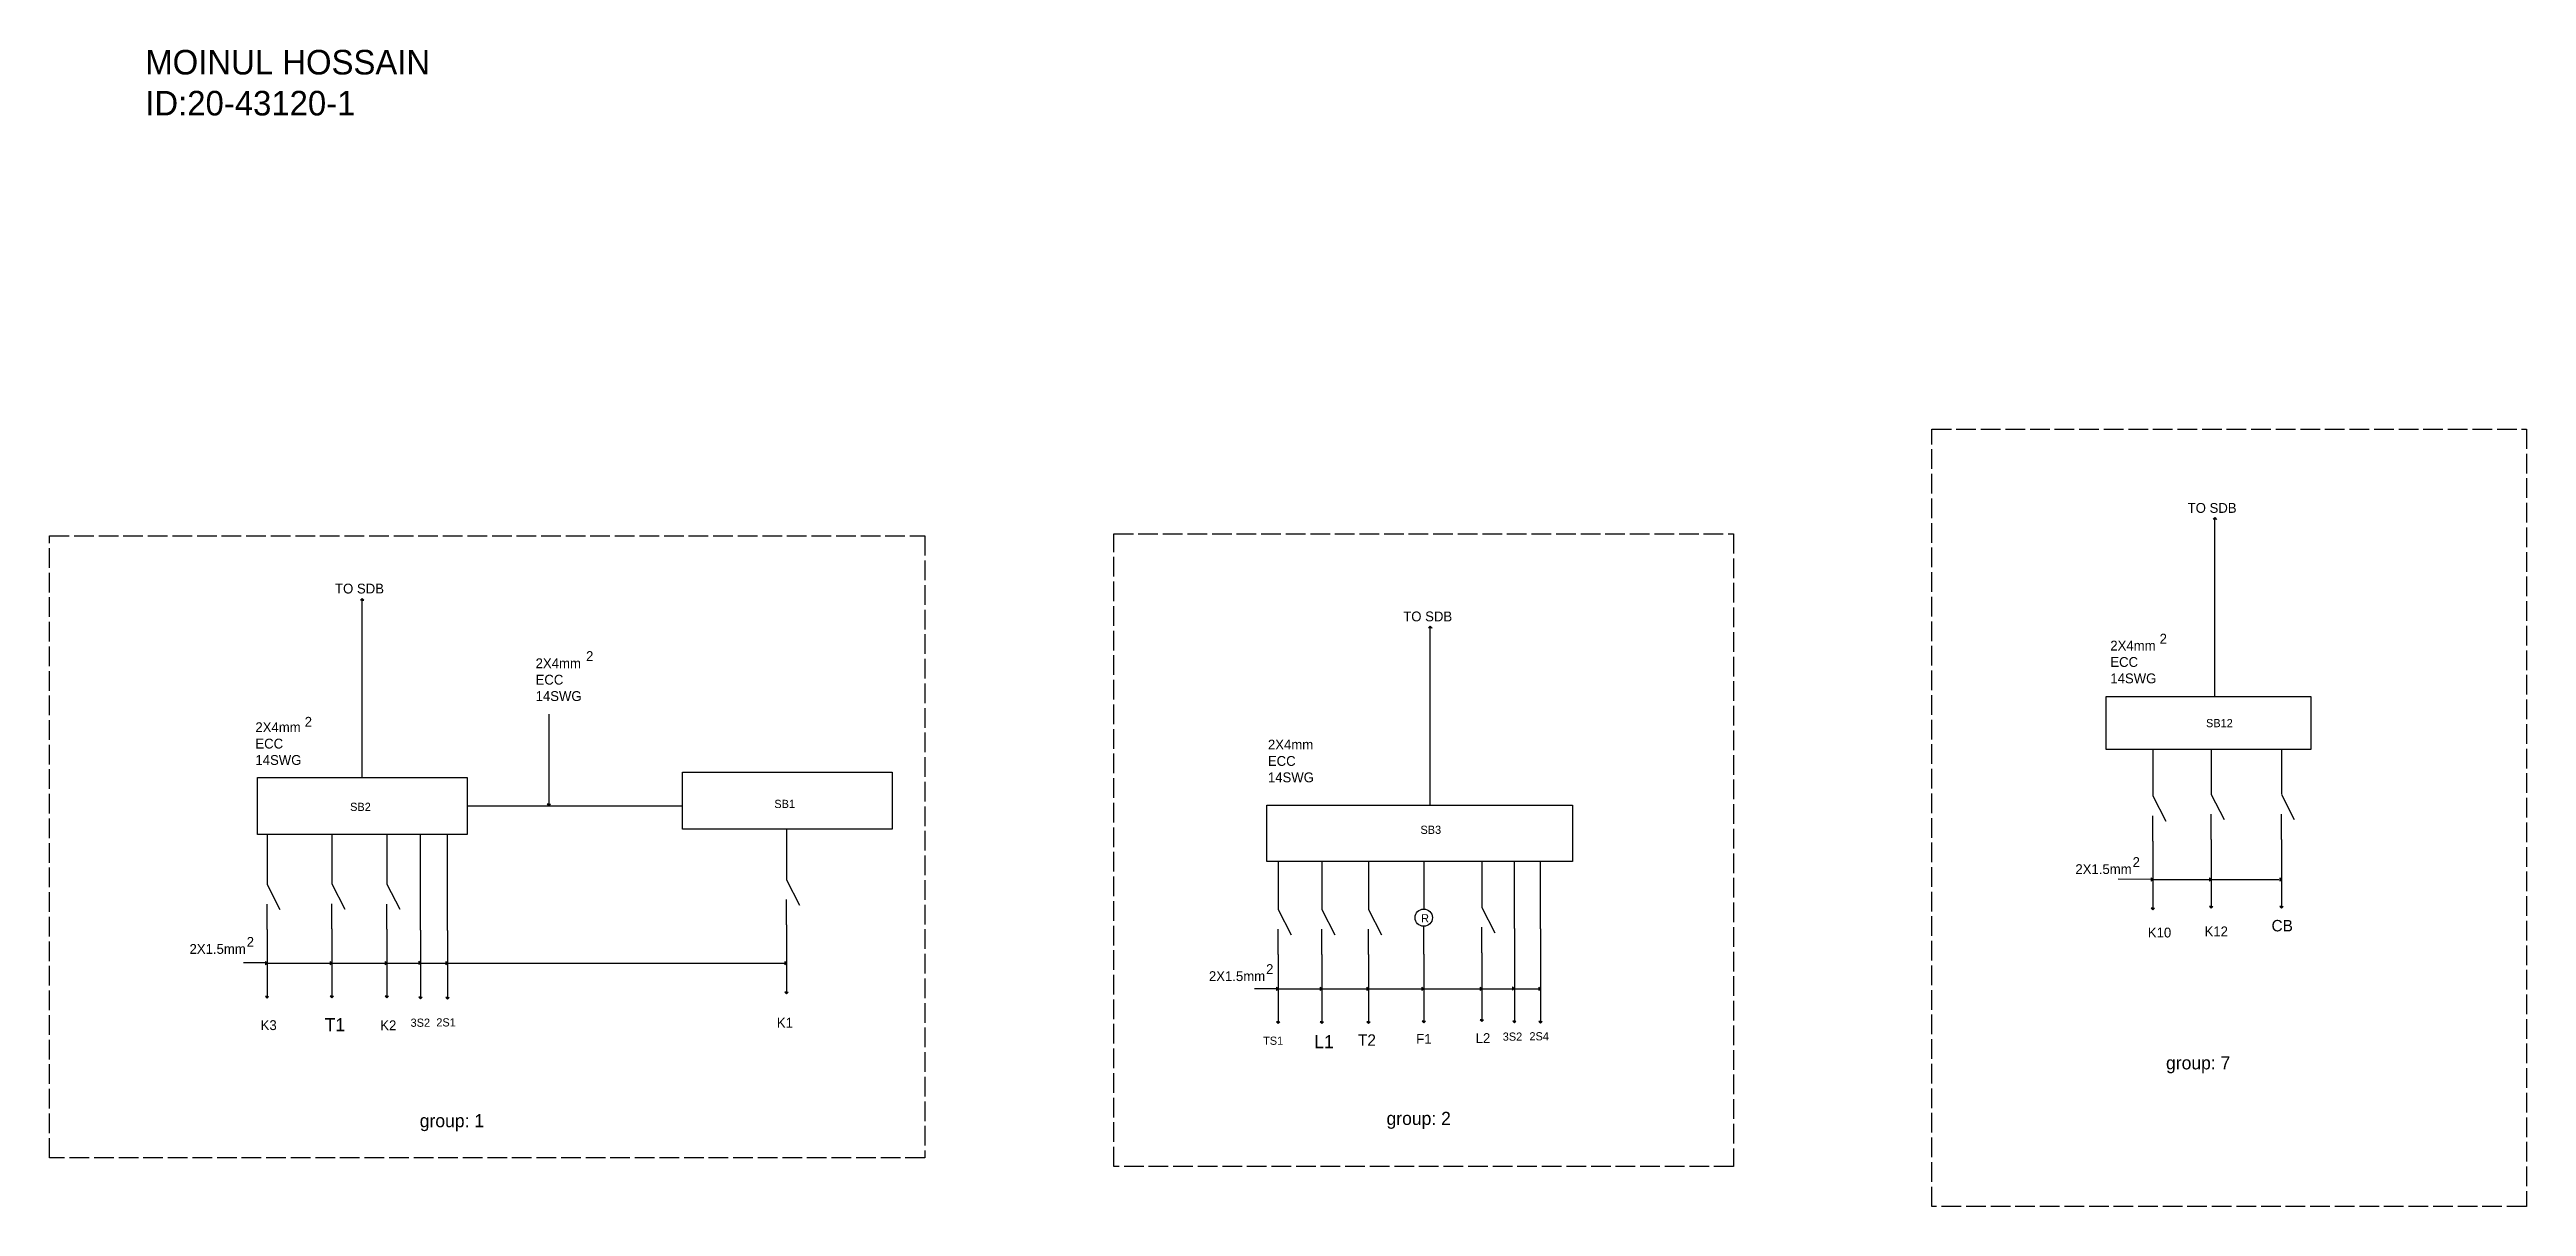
# Model space of a CAD drawing. Header units: inches. Extents: x -27 to 1484, y -12 to 694.
import ezdxf

# ---------------------------------------------------------------- set-up
doc = ezdxf.new("R2010")
doc.units = ezdxf.units.IN
doc.header["$MEASUREMENT"] = 0
doc.linetypes.add('ACAD_ISO02W100', pattern=[15, 12, -3])

msp = doc.modelspace()

# ---------------------------------------------------------------- linework, layer by layer
for p, q in [((1294.2, 408.3), (1293.2, 407.3)), ((1294.2, 408.3), (1295.4, 407.1)), ((1294.2, 407.3), (1293.2, 407.3)), ((1294.2, 299.1), (1294.2, 407.3)), ((1295.4, 407.1), (1294.2, 407.3)), ((163.7, 359), (162.7, 358)), ((163.7, 358), (162.7, 358)), ((164.7, 358), (163.7, 359)), ((163.7, 249.8), (163.7, 358)), ((163.7, 358), (164.7, 358)), ((815.5, 342), (814.5, 341.1)), ((815.5, 341), (814.5, 341.1)), ((815.5, 342), (816.7, 340.9)), ((815.5, 232.9), (815.5, 341)), ((816.7, 340.9), (815.5, 341)), ((277.5, 288.4), (277.5, 233.4)), ((1256.4, 266.7), (1256.4, 238.5)), ((1292.1, 266.7), (1292.1, 239.4)), ((1334.9, 266.7), (1334.9, 239.5)), ((227.7, 232.4), (359.2, 232.4)), ((277.5, 233.4), (276.5, 233.4)), ((276.5, 233.4), (277.5, 232.4)), ((277.5, 233.4), (278.5, 233.4)), ((277.5, 232.4), (278.5, 233.4)), ((1256.4, 238.5), (1264.3, 223.1)), ((1292.1, 239.4), (1300, 224)), ((1292.1, 211.9), (1292.1, 227.3)), ((1334.9, 239.3), (1342.8, 224)), ((1334.9, 211.9), (1334.9, 227.4)), ((105.6, 214.9), (105.6, 184.5)), ((145.1, 214.9), (145.1, 184.8)), ((178.7, 214.9), (178.7, 184.6)), ((199.2, 172), (199.2, 215)), ((215.7, 171.8), (215.7, 214.9)), ((422.7, 217.7), (422.7, 187.3)), ((1256.4, 210.9), (1256.4, 226.4)), ((1292.1, 211.9), (1292.1, 170.9)), ((1334.9, 211.9), (1334.9, 171)), ((722.7, 198.5), (722.7, 169.2)), ((749.3, 198.5), (749.3, 169.2)), ((777.8, 198.5), (777.8, 169.2)), ((811.5, 198.6), (811.5, 169.4)), ((847, 198.5), (847, 170.4)), ((866.8, 157.5), (866.8, 198.7)), ((882.7, 157.3), (882.7, 198.5)), ((1256.4, 210.9), (1256.4, 170)), ((105.6, 184.5), (113.5, 169.2)), ((145.1, 184.8), (153, 169.4)), ((178.7, 184.6), (186.6, 169.3)), ((422.7, 187.3), (430.6, 171.9)), ((1255.4, 187.5), (1235.2, 187.6)), ((1255.4, 188.5), (1255.4, 186.5)), ((1255.4, 188.5), (1256.4, 187.5)), ((1256.4, 187.5), (1255.4, 186.5)), ((1256.4, 187.5), (1291.1, 187.5)), ((1256.4, 187.5), (1256.5, 187.5)), ((1291.1, 188.5), (1291.1, 186.5)), ((1291.1, 188.5), (1292.1, 187.5)), ((1292.1, 187.5), (1291.1, 186.5)), ((1292, 187.5), (1333.4, 187.5)), ((1292, 187.4), (1292.1, 187.4)), ((1333.9, 188.5), (1333.9, 186.5)), ((1333.9, 188.5), (1334.9, 187.5)), ((1334.9, 187.5), (1333.9, 186.5)), ((1334.8, 187.5), (1334.9, 187.5)), ((105.6, 157), (105.6, 172.4)), ((145.1, 157.3), (145.1, 172.7)), ((178.7, 157.1), (178.7, 172.5)), ((199.2, 156.6), (199.2, 172)), ((215.7, 156.4), (215.7, 171.8)), ((422.7, 159.8), (422.7, 175.2)), ((722.7, 169.2), (730.6, 153.8)), ((749.3, 169.2), (757.2, 153.8)), ((777.8, 169.2), (785.7, 153.8)), ((847, 170.4), (854.9, 155)), ((1256.4, 170), (1255.4, 170)), ((1255.4, 170), (1256.4, 169)), ((1256.4, 170), (1257.4, 170)), ((1256.4, 169), (1257.4, 170)), ((1292.1, 170.9), (1291.1, 170.9)), ((1291.1, 170.9), (1292.1, 169.9)), ((1292.1, 170.9), (1293.1, 170.9)), ((1292.1, 169.9), (1293.1, 170.9)), ((1334.9, 171), (1333.9, 171)), ((1333.9, 171), (1334.9, 170)), ((1334.9, 171), (1335.9, 171)), ((1334.9, 170), (1335.9, 171)), ((105.6, 157), (105.6, 116)), ((145.1, 157.3), (145.1, 116.3)), ((178.7, 157.1), (178.7, 116.2)), ((199.2, 156.6), (199.2, 115.6)), ((215.7, 156.4), (215.7, 115.5)), ((422.7, 159.8), (422.7, 118.8)), ((722.7, 141.7), (722.7, 157.1)), ((749.3, 141.7), (749.3, 157.1)), ((777.8, 141.7), (777.8, 157.1)), ((811.5, 141.9), (811.5, 158.9)), ((847, 142.8), (847, 158.3)), ((866.8, 157.5), (866.8, 142)), ((882.7, 157.3), (882.7, 141.9)), ((104.6, 136.6), (91.2, 136.6)), ((104.6, 137.5), (104.6, 135.5)), ((104.6, 137.5), (105.6, 136.5)), ((105.6, 136.5), (104.6, 135.5)), ((105.6, 136.5), (144.1, 136.5)), ((144.1, 137.5), (144.1, 135.5)), ((144.1, 137.5), (145.1, 136.5)), ((145.1, 136.5), (144.1, 135.5)), ((145.1, 136.5), (177.7, 136.5)), ((177.7, 137.5), (177.7, 135.5)), ((177.7, 137.5), (178.7, 136.5)), ((178.7, 136.5), (177.7, 135.5)), ((178.7, 136.5), (214.7, 136.5)), ((198.2, 137.7), (198.2, 135.7)), ((198.2, 137.7), (199.2, 136.7)), ((199.2, 136.7), (198.2, 135.7)), ((214.7, 137.5), (214.7, 135.5)), ((214.7, 137.5), (215.7, 136.5)), ((215.7, 136.5), (214.7, 135.5)), ((215.7, 136.5), (421.7, 136.5)), ((421.7, 137.5), (421.7, 135.5)), ((421.7, 137.5), (422.7, 136.5)), ((422.7, 136.5), (421.7, 135.5)), ((422.7, 136.5), (422.7, 136.5)), ((722.7, 141.7), (722.7, 100.7)), ((749.3, 141.7), (749.3, 100.7)), ((777.8, 141.7), (777.8, 100.7)), ((811.5, 141.9), (811.5, 101)), ((847, 142.8), (847, 101.9)), ((866.8, 142), (866.8, 101.1)), ((882.7, 141.9), (882.7, 100.9)), ((721.6, 121.7), (721.6, 119.7)), ((721.6, 121.7), (722.6, 120.7)), ((748.3, 121.7), (748.3, 119.7)), ((748.3, 121.7), (749.3, 120.7)), ((776.8, 121.8), (776.8, 119.8)), ((776.8, 121.8), (777.8, 120.8)), ((810.3, 121.8), (810.3, 119.8)), ((810.3, 121.8), (811.3, 120.8)), ((845.9, 121.8), (845.9, 119.8)), ((845.9, 121.8), (846.9, 120.8)), ((865.7, 121.9), (865.7, 119.9)), ((865.7, 121.9), (866.7, 120.9)), ((866.7, 120.9), (865.7, 119.9)), ((881.7, 121.8), (881.7, 119.8)), ((881.7, 121.8), (882.7, 120.8)), ((105.6, 116), (104.6, 116)), ((104.6, 116), (105.6, 115)), ((105.6, 116), (106.6, 116)), ((105.6, 115), (106.6, 116)), ((145.1, 116.3), (144.1, 116.3)), ((144.1, 116.3), (145.1, 115.3)), ((145.1, 116.3), (146.1, 116.3)), ((145.1, 115.3), (146.1, 116.3)), ((178.7, 116.2), (177.7, 116.2)), ((177.7, 116.2), (178.7, 115.2)), ((178.7, 116.2), (179.7, 116.2)), ((178.7, 115.2), (179.7, 116.2)), ((199.2, 115.6), (198.2, 115.6)), ((198.2, 115.6), (199.2, 114.6)), ((199.2, 115.6), (200.2, 115.6)), ((199.2, 114.6), (200.2, 115.6)), ((215.7, 115.5), (214.7, 115.5)), ((214.7, 115.5), (215.7, 114.5)), ((215.7, 115.5), (216.7, 115.5)), ((215.7, 114.5), (216.7, 115.5)), ((422.7, 118.8), (421.7, 118.8)), ((421.7, 118.8), (422.7, 117.8)), ((422.7, 118.8), (423.7, 118.8)), ((422.7, 117.8), (423.7, 118.8)), ((721.6, 120.8), (708.3, 120.8)), ((722.6, 120.7), (721.6, 119.7)), ((722.6, 120.7), (748.3, 120.7)), ((749.3, 120.7), (748.3, 119.7)), ((749.3, 120.7), (776.8, 120.7)), ((777.8, 120.8), (776.8, 119.8)), ((777.8, 120.7), (810.3, 120.7)), ((811.3, 120.8), (810.3, 119.8)), ((811.3, 120.7), (845.9, 120.7)), ((846.9, 120.8), (845.9, 119.8)), ((846.9, 120.7), (860.1, 120.7)), ((860.1, 120.7), (881.7, 120.7)), ((866.7, 120.9), (866.8, 120.9)), ((882.7, 120.8), (881.7, 119.8)), ((882.7, 120.7), (882.7, 120.7)), ((722.7, 100.7), (721.7, 100.7)), ((721.7, 100.7), (722.7, 99.7)), ((722.7, 100.7), (723.7, 100.7)), ((722.7, 99.7), (723.7, 100.7)), ((749.3, 100.7), (748.3, 100.7)), ((748.3, 100.7), (749.3, 99.7)), ((749.3, 100.7), (750.3, 100.7)), ((749.3, 99.7), (750.3, 100.7)), ((777.8, 100.7), (776.8, 100.7)), ((776.8, 100.7), (777.8, 99.7)), ((777.8, 100.7), (778.8, 100.7)), ((777.8, 99.7), (778.8, 100.7)), ((811.5, 101), (810.5, 101)), ((810.5, 101), (811.5, 100)), ((811.5, 101), (812.5, 101)), ((811.5, 100), (812.5, 101)), ((847, 101.9), (846, 101.9)), ((846, 101.9), (847, 100.9)), ((847, 101.9), (848, 101.9)), ((847, 100.9), (848, 101.9)), ((866.8, 101.1), (865.8, 101.1)), ((865.8, 101.1), (866.8, 100.1)), ((866.8, 101.1), (867.8, 101.1)), ((866.8, 100.1), (867.8, 101.1)), ((882.7, 100.9), (881.7, 100.9)), ((881.7, 100.9), (882.7, 99.9)), ((882.7, 100.9), (883.7, 100.9)), ((882.7, 99.9), (883.7, 100.9))]:
    msp.add_line(p, q)
at = {"linetype": 'ACAD_ISO02W100'}
for points in [[(1121.5, 462.3), (1484.5, 462.3), (1484.5, -12), (1121.5, -12)], [(-27.1, 397.1), (507.1, 397.1), (507.1, 17.7), (-27.1, 17.7)], [(622.3, 398.4), (1000.6, 398.4), (1000.6, 12.3), (622.3, 12.3)]]:
    msp.add_lwpolyline(points, close=True, dxfattribs=at)
for points in [[(1228, 299.1), (1352.8, 299.1), (1352.8, 266.7), (1228, 266.7)], [(99.7, 249.8), (227.7, 249.8), (227.7, 214.9), (99.7, 214.9)], [(359.2, 253), (487.1, 253), (487.1, 218.1), (359.2, 218.1)], [(715.8, 232.9), (902.3, 232.9), (902.3, 198.5), (715.8, 198.5)]]:
    msp.add_lwpolyline(points, close=True)
msp.add_circle((811.5, 164.2), 5.27)

# ---------------------------------------------------------------- texts
for s, insert, char_height, width, attachment_point in [('MOINUL HOSSAIN^JID:20-43120-1', (31.3, 693.7), 15, 633.924, 1), ('TO SDB', (1277.7, 417.2), 6, 36.319, 1), ('TO SDB', (147.1, 368), 6, 36.319, 1), ('TO SDB', (799, 351), 6, 36.319, 1), ('2X4mm\\PECC\\P14SWG', (1230.5, 333.2), 6, 36.319, 1), ('2', (1260.6, 337.4), 6, 36.319, 1), ('2X4mm\\PECC\\P14SWG', (269.5, 322.4), 6, 36.319, 1), ('2', (300.3, 326.8), 6, 36.319, 1), ('2X4mm\\PECC\\P14SWG', (98.5, 283.4), 6, 36.319, 1), ('2', (128.6, 286.7), 6, 36.319, 1), ('2X4mm\\PECC\\P14SWG', (716.4, 272.8), 6, 36.319, 1), ('SB12', (1288.9, 285.4), 5, 9.037, 1), ('SB2', (156.3, 234.3), 5, 9.037, 1), ('SB1', (415.2, 236.1), 5, 9.037, 1), ('SB3', (809.5, 220.3), 5, 9.037, 1), ('2X1.5mm', (1209.2, 196.8), 6, 36.319, 1), ('2', (1244.1, 201.1), 6, 36.319, 1), ('R', (809.9, 166.3), 5, 9.037, 1), ('2', (93.2, 152.4), 6, 36.319, 1), ('K10', (1253.4, 158.1), 6, 9.037, 1), ('K12', (1288, 158.8), 6, 9.037, 1), ('CB', (1328.9, 162.8), 7, 9.037, 1), ('2X1.5mm', (58.3, 148.1), 6, 36.319, 1), ('2X1.5mm', (680.4, 131.5), 6, 36.319, 1), ('2', (715.3, 135.8), 6, 36.319, 1), ('K3', (101.7, 101.6), 6, 9.037, 1), ('T1', (140.8, 102.9), 8, 9.037, 1), ('K2', (174.7, 101.5), 6, 9.037, 1), ('3S2', (193.2, 102.6), 5, 9.037, 1), ('2S1', (208.9, 102.8), 5, 9.037, 1), ('K1', (416.7, 103.1), 6, 9.037, 1), ('TS1', (719.6, 91.6), 5, 12.637, 2), ('L1', (744.7, 92.5), 8, 9.037, 1), ('T2', (771.4, 93), 7, 9.037, 1), ('F1', (806.9, 93.2), 6, 9.037, 1), ('L2', (843.2, 93.7), 6, 9.037, 1), ('3S2', (859.7, 94.1), 5, 9.037, 1), ('2S4', (876, 94.3), 5, 9.037, 1), ('group: 7', (1264.5, 79.6), 8, 139.268, 1), ('group: 2', (788.8, 45.7), 8, 139.268, 1), ('group: 1', (198.8, 44.3), 8, 139.268, 1)]:
    msp.add_mtext(s, dxfattribs=dict(insert=insert, char_height=char_height, width=width, attachment_point=attachment_point))

doc.saveas('drawing.dxf')
